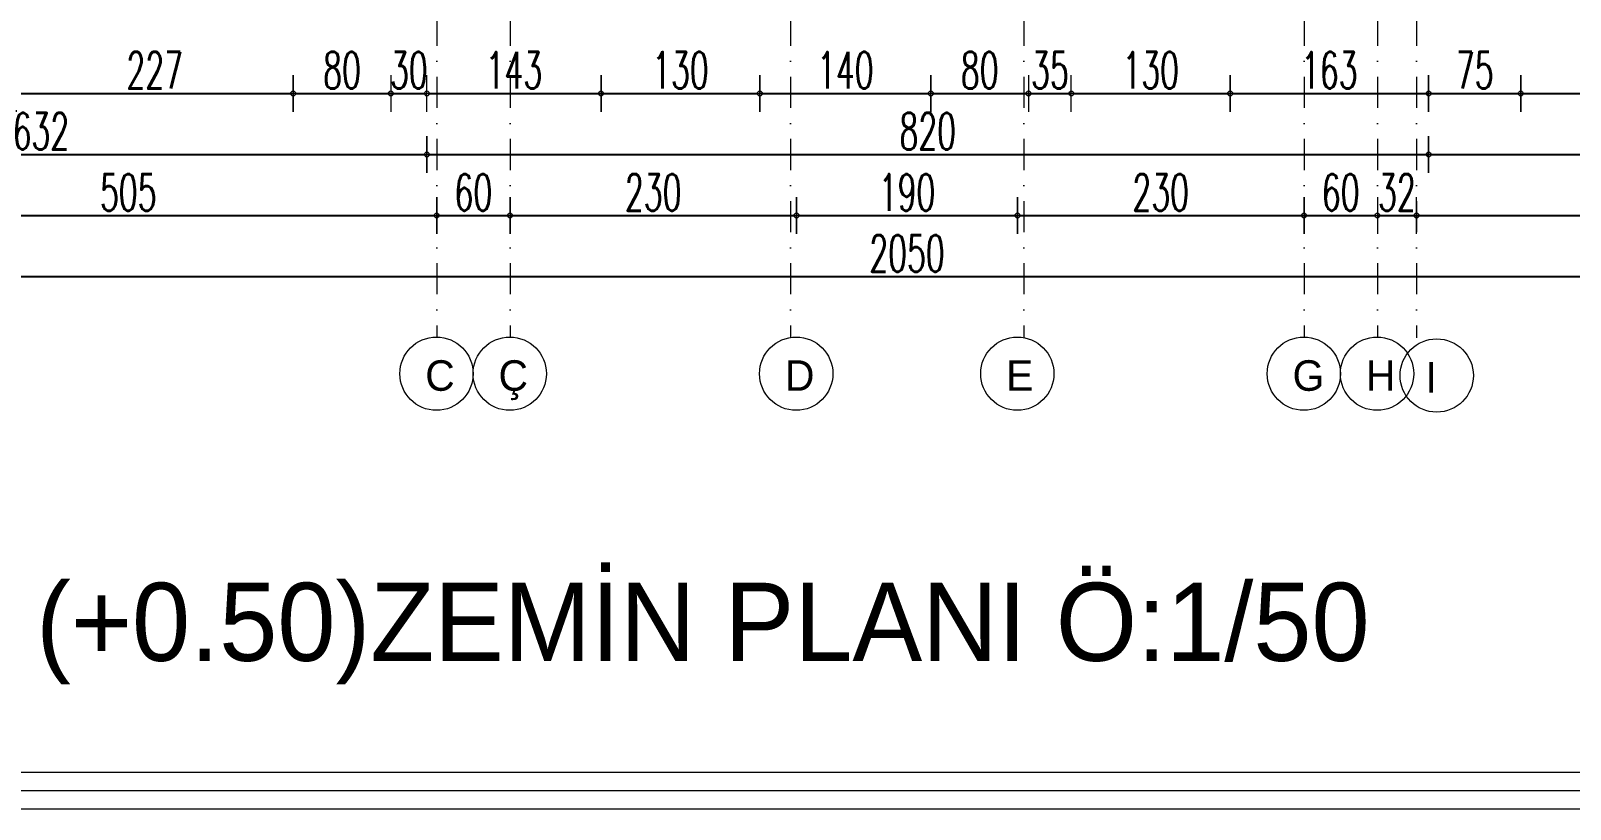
# Model space of a CAD drawing. Header units: millimetres. Extents: x -16104 to 67872, y -88009 to 12107.
# Drawn here: x 7697 to 8957, y -8330 to -7693 of the extents above; entities that cross this region are included whole.
import ezdxf

# ---------------------------------------------------------------- set-up
doc = ezdxf.new("R2010")
doc.units = ezdxf.units.MM
doc.linetypes.add('ACAD_ISO07W100', pattern=[3, 0, -3])
doc.linetypes.add('DASHDOTX2', pattern=[50.8, 25.4, -12.7, 0, -12.7])
doc.layers.get('0').update_dxf_attribs({"color": 241})
for name, color, linetype, lineweight in [('AKS', 1, 'ACAD_ISO07W100', 5), ('akslar', 144, 'Continuous', 20), ('c05', 32, 'Continuous', 13), ('duvar', 123, 'Continuous', 25), ('OLCU', 54, 'Continuous', 13)]:
    doc.layers.add(name, color=color, linetype=linetype, lineweight=lineweight)
doc.styles.add('DIM', font='Txttw.shx', dxfattribs={"width": 0.6})
doc.styles.add('ÖLÇÜ-50', font='comic.ttf', dxfattribs={"height": 12.5})
doc.dimstyles.new('50', dxfattribs={"dimscale": 0, "dimtxt": 30, "dimasz": 1, "dimexe": 0, "dimexo": 2, "dimgap": 4, "dimtad": 1, "dimdec": 0, "dimzin": 0, "dimdsep": 46, "dimtxsty": 'DIM', "dimblk1": 'DOT', "dimblk2": 'DOT', "dimsah": 1, "dimcen": 1.5, "dimdle": 3, "dimse1": 1, "dimse2": 1, "dimclrd": 256, "dimclre": 9, "dimclrt": 256, "dimadec": 0, "dimazin": 0, "dimtfac": 0.24, "dimtdec": 0, "dimtix": 1, "dimtmove": 2, "dimatfit": 3, "dimldrblk": 'DOT', "dimfxl": 0, "dimtolj": 1, "dimtzin": 15, "dimarcsym": 0})

# ---------------------------------------------------------------- blocks, each defined once
blk = doc.blocks.new('DOT')
for p, q in [((0, 15), (0, -15)), ((-2, 0), (0, 0)), ((2, 0), (0, 0))]:
    blk.add_line(p, q)
blk.add_circle((0, 0), 2)
blk = doc.blocks.new('*D8110')
at = {"layer": 'Defpoints', "color": 0, "transparency": 16777216}
for p in [(7685.6, -7694.1), (7912.1, -7694.1), (7912.1, -7744.1)]:
    blk.add_point(p, dxfattribs=at)
at = {"layer": 'OLCU', "lineweight": -2, "transparency": 16777216}
blk.add_line((7686.6, -7744.1), (7911.1, -7744.1), dxfattribs=at)
at = {"layer": 'OLCU', "lineweight": -2, "transparency": 16777216, "rotation": 180}
blk.add_blockref('DOT', (7685.6, -7744.1), dxfattribs=at)
at = {"layer": 'OLCU', "lineweight": -2, "transparency": 16777216}
blk.add_blockref('DOT', (7912.1, -7744.1), dxfattribs=at)
at = {"layer": 'OLCU', "transparency": 16777216, "insert": (7798.8, -7725.1), "char_height": 30, "attachment_point": 5, "style": 'DIM'}
blk.add_mtext('\\A1;227', dxfattribs=at)
blk = doc.blocks.new('*D8111')
at = {"layer": 'Defpoints', "color": 0, "transparency": 16777216}
for p in [(7912.1, -7694.1), (7992.1, -7694.1), (7992.1, -7744.1)]:
    blk.add_point(p, dxfattribs=at)
at = {"layer": 'OLCU', "lineweight": -2, "transparency": 16777216}
blk.add_line((7913.1, -7744.1), (7991.1, -7744.1), dxfattribs=at)
at = {"layer": 'OLCU', "lineweight": -2, "transparency": 16777216, "rotation": 180}
blk.add_blockref('DOT', (7912.1, -7744.1), dxfattribs=at)
at = {"layer": 'OLCU', "lineweight": -2, "transparency": 16777216}
blk.add_blockref('DOT', (7992.1, -7744.1), dxfattribs=at)
at = {"layer": 'OLCU', "transparency": 16777216, "insert": (7952.1, -7725.1), "char_height": 30, "attachment_point": 5, "style": 'DIM'}
blk.add_mtext('\\A1;80', dxfattribs=at)
blk = doc.blocks.new('*D8112')
at = {"layer": 'Defpoints', "color": 0, "transparency": 16777216}
for p in [(7992.1, -7694.1), (8021.6, -7694.1), (8021.6, -7744.1)]:
    blk.add_point(p, dxfattribs=at)
at = {"layer": 'OLCU', "lineweight": -2, "transparency": 16777216}
for p, q in [((7991.1, -7744.1), (7990.1, -7744.1)), ((7992.1, -7744.1), (8021.6, -7744.1)), ((8022.6, -7744.1), (8023.6, -7744.1))]:
    blk.add_line(p, q, dxfattribs=at)
blk.add_blockref('DOT', (7992.1, -7744.1), dxfattribs=at)
at = {"layer": 'OLCU', "lineweight": -2, "transparency": 16777216, "rotation": 180}
blk.add_blockref('DOT', (8021.6, -7744.1), dxfattribs=at)
at = {"layer": 'OLCU', "transparency": 16777216, "insert": (8006.8, -7725.1), "char_height": 30, "attachment_point": 5, "style": 'DIM'}
blk.add_mtext('\\A1;30', dxfattribs=at)
blk = doc.blocks.new('*D8113')
at = {"layer": 'Defpoints', "color": 0, "transparency": 16777216}
for p in [(8021.6, -7694.1), (8164.1, -7694.1), (8164.1, -7744.1)]:
    blk.add_point(p, dxfattribs=at)
at = {"layer": 'OLCU', "lineweight": -2, "transparency": 16777216}
blk.add_line((8022.6, -7744.1), (8163.1, -7744.1), dxfattribs=at)
at = {"layer": 'OLCU', "lineweight": -2, "transparency": 16777216, "rotation": 180}
blk.add_blockref('DOT', (8021.6, -7744.1), dxfattribs=at)
at = {"layer": 'OLCU', "lineweight": -2, "transparency": 16777216}
blk.add_blockref('DOT', (8164.1, -7744.1), dxfattribs=at)
at = {"layer": 'OLCU', "transparency": 16777216, "insert": (8092.8, -7725.1), "char_height": 30, "attachment_point": 5, "style": 'DIM'}
blk.add_mtext('\\A1;143', dxfattribs=at)
blk = doc.blocks.new('*D8114')
at = {"layer": 'Defpoints', "color": 0, "transparency": 16777216}
for p in [(8164.1, -7694.1), (8294.1, -7694.1), (8294.1, -7744.1)]:
    blk.add_point(p, dxfattribs=at)
at = {"layer": 'OLCU', "lineweight": -2, "transparency": 16777216}
blk.add_line((8165.1, -7744.1), (8293.1, -7744.1), dxfattribs=at)
at = {"layer": 'OLCU', "lineweight": -2, "transparency": 16777216, "rotation": 180}
blk.add_blockref('DOT', (8164.1, -7744.1), dxfattribs=at)
at = {"layer": 'OLCU', "lineweight": -2, "transparency": 16777216}
blk.add_blockref('DOT', (8294.1, -7744.1), dxfattribs=at)
at = {"layer": 'OLCU', "transparency": 16777216, "insert": (8229.1, -7725.1), "char_height": 30, "attachment_point": 5, "style": 'DIM'}
blk.add_mtext('\\A1;130', dxfattribs=at)
blk = doc.blocks.new('*D8115')
at = {"layer": 'Defpoints', "color": 0, "transparency": 16777216}
for p in [(8294.1, -7694.1), (8434.1, -7694.1), (8434.1, -7744.1)]:
    blk.add_point(p, dxfattribs=at)
at = {"layer": 'OLCU', "lineweight": -2, "transparency": 16777216}
blk.add_line((8295.1, -7744.1), (8433.1, -7744.1), dxfattribs=at)
at = {"layer": 'OLCU', "lineweight": -2, "transparency": 16777216, "rotation": 180}
blk.add_blockref('DOT', (8294.1, -7744.1), dxfattribs=at)
at = {"layer": 'OLCU', "lineweight": -2, "transparency": 16777216}
blk.add_blockref('DOT', (8434.1, -7744.1), dxfattribs=at)
at = {"layer": 'OLCU', "transparency": 16777216, "insert": (8364.1, -7725.1), "char_height": 30, "attachment_point": 5, "style": 'DIM'}
blk.add_mtext('\\A1;140', dxfattribs=at)
blk = doc.blocks.new('*D8116')
at = {"layer": 'Defpoints', "color": 0, "transparency": 16777216}
for p in [(8434.1, -7694.1), (8514.1, -7694.1), (8514.1, -7744.1)]:
    blk.add_point(p, dxfattribs=at)
at = {"layer": 'OLCU', "lineweight": -2, "transparency": 16777216}
blk.add_line((8435.1, -7744.1), (8513.1, -7744.1), dxfattribs=at)
at = {"layer": 'OLCU', "lineweight": -2, "transparency": 16777216, "rotation": 180}
blk.add_blockref('DOT', (8434.1, -7744.1), dxfattribs=at)
at = {"layer": 'OLCU', "lineweight": -2, "transparency": 16777216}
blk.add_blockref('DOT', (8514.1, -7744.1), dxfattribs=at)
at = {"layer": 'OLCU', "transparency": 16777216, "insert": (8474.1, -7725.1), "char_height": 30, "attachment_point": 5, "style": 'DIM'}
blk.add_mtext('\\A1;80', dxfattribs=at)
blk = doc.blocks.new('*D8117')
at = {"layer": 'Defpoints', "color": 0, "transparency": 16777216}
for p in [(8514.1, -7694.1), (8549.1, -7694.1), (8549.1, -7744.1)]:
    blk.add_point(p, dxfattribs=at)
at = {"layer": 'OLCU', "lineweight": -2, "transparency": 16777216}
for p, q in [((8513.1, -7744.1), (8512.1, -7744.1)), ((8514.1, -7744.1), (8549.1, -7744.1)), ((8550.1, -7744.1), (8551.1, -7744.1))]:
    blk.add_line(p, q, dxfattribs=at)
blk.add_blockref('DOT', (8514.1, -7744.1), dxfattribs=at)
at = {"layer": 'OLCU', "lineweight": -2, "transparency": 16777216, "rotation": 180}
blk.add_blockref('DOT', (8549.1, -7744.1), dxfattribs=at)
at = {"layer": 'OLCU', "transparency": 16777216, "insert": (8531.6, -7725.1), "char_height": 30, "attachment_point": 5, "style": 'DIM'}
blk.add_mtext('\\A1;35', dxfattribs=at)
blk = doc.blocks.new('*D8118')
at = {"layer": 'Defpoints', "color": 0, "transparency": 16777216}
for p in [(8549.1, -7694.1), (8679.1, -7694.1), (8679.1, -7744.1)]:
    blk.add_point(p, dxfattribs=at)
at = {"layer": 'OLCU', "lineweight": -2, "transparency": 16777216}
blk.add_line((8550.1, -7744.1), (8678.1, -7744.1), dxfattribs=at)
at = {"layer": 'OLCU', "lineweight": -2, "transparency": 16777216, "rotation": 180}
blk.add_blockref('DOT', (8549.1, -7744.1), dxfattribs=at)
at = {"layer": 'OLCU', "lineweight": -2, "transparency": 16777216}
blk.add_blockref('DOT', (8679.1, -7744.1), dxfattribs=at)
at = {"layer": 'OLCU', "transparency": 16777216, "insert": (8614.1, -7725.1), "char_height": 30, "attachment_point": 5, "style": 'DIM'}
blk.add_mtext('\\A1;130', dxfattribs=at)
blk = doc.blocks.new('*D8119')
at = {"layer": 'Defpoints', "color": 0, "transparency": 16777216}
for p in [(8679.1, -7694.1), (8841.6, -7694.1), (8841.6, -7744.1)]:
    blk.add_point(p, dxfattribs=at)
at = {"layer": 'OLCU', "lineweight": -2, "transparency": 16777216}
blk.add_line((8680.1, -7744.1), (8840.6, -7744.1), dxfattribs=at)
at = {"layer": 'OLCU', "lineweight": -2, "transparency": 16777216, "rotation": 180}
blk.add_blockref('DOT', (8679.1, -7744.1), dxfattribs=at)
at = {"layer": 'OLCU', "lineweight": -2, "transparency": 16777216}
blk.add_blockref('DOT', (8841.6, -7744.1), dxfattribs=at)
at = {"layer": 'OLCU', "transparency": 16777216, "insert": (8760.3, -7725.1), "char_height": 30, "attachment_point": 5, "style": 'DIM'}
blk.add_mtext('\\A1;163', dxfattribs=at)
blk = doc.blocks.new('*D8120')
at = {"layer": 'Defpoints', "color": 0, "transparency": 16777216}
for p in [(8841.6, -7694.1), (8917, -7694.1), (8917, -7744.1)]:
    blk.add_point(p, dxfattribs=at)
at = {"layer": 'OLCU', "lineweight": -2, "transparency": 16777216}
blk.add_line((8842.6, -7744.1), (8916, -7744.1), dxfattribs=at)
at = {"layer": 'OLCU', "lineweight": -2, "transparency": 16777216, "rotation": 180}
blk.add_blockref('DOT', (8841.6, -7744.1), dxfattribs=at)
at = {"layer": 'OLCU', "lineweight": -2, "transparency": 16777216}
blk.add_blockref('DOT', (8917, -7744.1), dxfattribs=at)
at = {"layer": 'OLCU', "transparency": 16777216, "insert": (8879.3, -7725.1), "char_height": 30, "attachment_point": 5, "style": 'DIM'}
blk.add_mtext('\\A1;75', dxfattribs=at)
blk = doc.blocks.new('*D8121')
at = {"layer": 'Defpoints', "color": 0, "transparency": 16777216}
for p in [(8917, -7694.1), (9143.6, -7694.1), (9143.6, -7744.1)]:
    blk.add_point(p, dxfattribs=at)
at = {"layer": 'OLCU', "lineweight": -2, "transparency": 16777216}
blk.add_line((8918, -7744.1), (9142.6, -7744.1), dxfattribs=at)
at = {"layer": 'OLCU', "lineweight": -2, "transparency": 16777216, "rotation": 180}
blk.add_blockref('DOT', (8917, -7744.1), dxfattribs=at)
at = {"layer": 'OLCU', "lineweight": -2, "transparency": 16777216}
blk.add_blockref('DOT', (9143.6, -7744.1), dxfattribs=at)
at = {"layer": 'OLCU', "transparency": 16777216, "insert": (9030.3, -7725.1), "char_height": 30, "attachment_point": 5, "style": 'DIM'}
blk.add_mtext('\\A1;227', dxfattribs=at)
blk = doc.blocks.new('*D8124')
at = {"layer": 'Defpoints', "color": 0, "transparency": 16777216}
for p in [(7389.6, -7759.1), (8021.6, -7759.1), (8021.6, -7794.1)]:
    blk.add_point(p, dxfattribs=at)
at = {"layer": 'OLCU', "lineweight": -2, "transparency": 16777216}
blk.add_line((7390.6, -7794.1), (8020.6, -7794.1), dxfattribs=at)
at = {"layer": 'OLCU', "lineweight": -2, "transparency": 16777216, "rotation": 180}
blk.add_blockref('DOT', (7389.6, -7794.1), dxfattribs=at)
at = {"layer": 'OLCU', "lineweight": -2, "transparency": 16777216}
blk.add_blockref('DOT', (8021.6, -7794.1), dxfattribs=at)
at = {"layer": 'OLCU', "transparency": 16777216, "insert": (7705.6, -7775.1), "char_height": 30, "attachment_point": 5, "style": 'DIM'}
blk.add_mtext('\\A1;632', dxfattribs=at)
blk = doc.blocks.new('*D8125')
at = {"layer": 'Defpoints', "color": 0, "transparency": 16777216}
for p in [(8021.6, -7759.1), (8841.6, -7759.1), (8841.6, -7794.1)]:
    blk.add_point(p, dxfattribs=at)
at = {"layer": 'OLCU', "lineweight": -2, "transparency": 16777216}
blk.add_line((8022.6, -7794.1), (8840.6, -7794.1), dxfattribs=at)
at = {"layer": 'OLCU', "lineweight": -2, "transparency": 16777216, "rotation": 180}
blk.add_blockref('DOT', (8021.6, -7794.1), dxfattribs=at)
at = {"layer": 'OLCU', "lineweight": -2, "transparency": 16777216}
blk.add_blockref('DOT', (8841.6, -7794.1), dxfattribs=at)
at = {"layer": 'OLCU', "transparency": 16777216, "insert": (8431.6, -7775.1), "char_height": 30, "attachment_point": 5, "style": 'DIM'}
blk.add_mtext('\\A1;820', dxfattribs=at)
blk = doc.blocks.new('*D8126')
at = {"layer": 'Defpoints', "color": 0, "transparency": 16777216}
for p in [(8841.6, -7759.1), (9439.6, -7759.1), (9439.6, -7794.1)]:
    blk.add_point(p, dxfattribs=at)
at = {"layer": 'OLCU', "lineweight": -2, "transparency": 16777216}
blk.add_line((8842.6, -7794.1), (9438.6, -7794.1), dxfattribs=at)
at = {"layer": 'OLCU', "lineweight": -2, "transparency": 16777216, "rotation": 180}
blk.add_blockref('DOT', (8841.6, -7794.1), dxfattribs=at)
at = {"layer": 'OLCU', "lineweight": -2, "transparency": 16777216}
blk.add_blockref('DOT', (9439.6, -7794.1), dxfattribs=at)
at = {"layer": 'OLCU', "transparency": 16777216, "insert": (9140.6, -7775.1), "char_height": 30, "attachment_point": 5, "style": 'DIM'}
blk.add_mtext('\\A1;598', dxfattribs=at)
blk = doc.blocks.new('*D8129')
at = {"layer": 'Defpoints', "color": 0, "transparency": 16777216}
for p in [(7524.6, -7844.1), (8029.6, -7844.1), (8029.6, -7844.1)]:
    blk.add_point(p, dxfattribs=at)
at = {"layer": 'OLCU', "lineweight": -2, "transparency": 16777216}
blk.add_line((7525.6, -7844.1), (8028.6, -7844.1), dxfattribs=at)
at = {"layer": 'OLCU', "lineweight": -2, "transparency": 16777216, "rotation": 180}
blk.add_blockref('DOT', (7524.6, -7844.1), dxfattribs=at)
at = {"layer": 'OLCU', "lineweight": -2, "transparency": 16777216}
blk.add_blockref('DOT', (8029.6, -7844.1), dxfattribs=at)
at = {"layer": 'OLCU', "transparency": 16777216, "insert": (7777.1, -7825.1), "char_height": 30, "attachment_point": 5, "style": 'DIM'}
blk.add_mtext('\\A1;505', dxfattribs=at)
blk = doc.blocks.new('*D8130')
at = {"layer": 'Defpoints', "color": 0, "transparency": 16777216}
for p in [(8029.6, -7844.1), (8089.6, -7844.1), (8089.6, -7844.1)]:
    blk.add_point(p, dxfattribs=at)
at = {"layer": 'OLCU', "lineweight": -2, "transparency": 16777216}
blk.add_line((8030.6, -7844.1), (8088.6, -7844.1), dxfattribs=at)
at = {"layer": 'OLCU', "lineweight": -2, "transparency": 16777216, "rotation": 180}
blk.add_blockref('DOT', (8029.6, -7844.1), dxfattribs=at)
at = {"layer": 'OLCU', "lineweight": -2, "transparency": 16777216}
blk.add_blockref('DOT', (8089.6, -7844.1), dxfattribs=at)
at = {"layer": 'OLCU', "transparency": 16777216, "insert": (8059.6, -7825.1), "char_height": 30, "attachment_point": 5, "style": 'DIM'}
blk.add_mtext('\\A1;60', dxfattribs=at)
blk = doc.blocks.new('*D8131')
at = {"layer": 'Defpoints', "color": 0, "transparency": 16777216}
for p in [(8089.6, -7844.1), (8324.1, -7844.1), (8324.1, -7844.1)]:
    blk.add_point(p, dxfattribs=at)
at = {"layer": 'OLCU', "lineweight": -2, "transparency": 16777216}
blk.add_line((8090.6, -7844.1), (8323.1, -7844.1), dxfattribs=at)
at = {"layer": 'OLCU', "lineweight": -2, "transparency": 16777216, "rotation": 180}
blk.add_blockref('DOT', (8089.6, -7844.1), dxfattribs=at)
at = {"layer": 'OLCU', "lineweight": -2, "transparency": 16777216}
blk.add_blockref('DOT', (8324.1, -7844.1), dxfattribs=at)
at = {"layer": 'OLCU', "transparency": 16777216, "insert": (8206.8, -7825.1), "char_height": 30, "attachment_point": 5, "style": 'DIM'}
blk.add_mtext('\\A1;230', dxfattribs=at)
blk = doc.blocks.new('*D8132')
at = {"layer": 'Defpoints', "color": 0, "transparency": 16777216}
for p in [(8505.1, -7844.1), (8739.6, -7844.1), (8739.6, -7844.1)]:
    blk.add_point(p, dxfattribs=at)
at = {"layer": 'OLCU', "lineweight": -2, "transparency": 16777216}
blk.add_line((8506.1, -7844.1), (8738.6, -7844.1), dxfattribs=at)
at = {"layer": 'OLCU', "lineweight": -2, "transparency": 16777216, "rotation": 180}
blk.add_blockref('DOT', (8505.1, -7844.1), dxfattribs=at)
at = {"layer": 'OLCU', "lineweight": -2, "transparency": 16777216}
blk.add_blockref('DOT', (8739.6, -7844.1), dxfattribs=at)
at = {"layer": 'OLCU', "transparency": 16777216, "insert": (8622.3, -7825.1), "char_height": 30, "attachment_point": 5, "style": 'DIM'}
blk.add_mtext('\\A1;230', dxfattribs=at)
blk = doc.blocks.new('*D8133')
at = {"layer": 'Defpoints', "color": 0, "transparency": 16777216}
for p in [(8739.6, -7844.1), (8799.6, -7844.1), (8799.6, -7844.1)]:
    blk.add_point(p, dxfattribs=at)
at = {"layer": 'OLCU', "lineweight": -2, "transparency": 16777216}
blk.add_line((8740.6, -7844.1), (8798.6, -7844.1), dxfattribs=at)
at = {"layer": 'OLCU', "lineweight": -2, "transparency": 16777216, "rotation": 180}
blk.add_blockref('DOT', (8739.6, -7844.1), dxfattribs=at)
at = {"layer": 'OLCU', "lineweight": -2, "transparency": 16777216}
blk.add_blockref('DOT', (8799.6, -7844.1), dxfattribs=at)
at = {"layer": 'OLCU', "transparency": 16777216, "insert": (8769.6, -7825.1), "char_height": 30, "attachment_point": 5, "style": 'DIM'}
blk.add_mtext('\\A1;60', dxfattribs=at)
blk = doc.blocks.new('*D8134')
at = {"layer": 'Defpoints', "color": 0, "transparency": 16777216}
for p in [(8799.6, -7844.1), (8831.6, -7844.1), (8831.6, -7844.1)]:
    blk.add_point(p, dxfattribs=at)
at = {"layer": 'OLCU', "lineweight": -2, "transparency": 16777216}
for p, q in [((8798.6, -7844.1), (8797.6, -7844.1)), ((8799.6, -7844.1), (8831.6, -7844.1)), ((8832.6, -7844.1), (8833.6, -7844.1))]:
    blk.add_line(p, q, dxfattribs=at)
blk.add_blockref('DOT', (8799.6, -7844.1), dxfattribs=at)
at = {"layer": 'OLCU', "lineweight": -2, "transparency": 16777216, "rotation": 180}
blk.add_blockref('DOT', (8831.6, -7844.1), dxfattribs=at)
at = {"layer": 'OLCU', "transparency": 16777216, "insert": (8815.6, -7825.1), "char_height": 30, "attachment_point": 5, "style": 'DIM'}
blk.add_mtext('\\A1;32', dxfattribs=at)
blk = doc.blocks.new('*D8135')
at = {"layer": 'Defpoints', "color": 0, "transparency": 16777216}
for p in [(8831.6, -7844.1), (9269.6, -7844.1), (9269.6, -7844.1)]:
    blk.add_point(p, dxfattribs=at)
at = {"layer": 'OLCU', "lineweight": -2, "transparency": 16777216}
blk.add_line((8832.6, -7844.1), (9268.6, -7844.1), dxfattribs=at)
at = {"layer": 'OLCU', "lineweight": -2, "transparency": 16777216, "rotation": 180}
blk.add_blockref('DOT', (8831.6, -7844.1), dxfattribs=at)
at = {"layer": 'OLCU', "lineweight": -2, "transparency": 16777216}
blk.add_blockref('DOT', (9269.6, -7844.1), dxfattribs=at)
at = {"layer": 'OLCU', "transparency": 16777216, "insert": (9050.6, -7825.1), "char_height": 30, "attachment_point": 5, "style": 'DIM'}
blk.add_mtext('\\A1;438', dxfattribs=at)
blk = doc.blocks.new('*D8138')
at = {"layer": 'Defpoints', "color": 0, "transparency": 16777216}
for p in [(7389.6, -7859.1), (9439.6, -7859.1), (9439.6, -7894.1)]:
    blk.add_point(p, dxfattribs=at)
at = {"layer": 'OLCU', "lineweight": -2, "transparency": 16777216}
blk.add_line((7390.6, -7894.1), (9438.6, -7894.1), dxfattribs=at)
at = {"layer": 'OLCU', "lineweight": -2, "transparency": 16777216, "rotation": 180}
blk.add_blockref('DOT', (7389.6, -7894.1), dxfattribs=at)
at = {"layer": 'OLCU', "lineweight": -2, "transparency": 16777216}
blk.add_blockref('DOT', (9439.6, -7894.1), dxfattribs=at)
at = {"layer": 'OLCU', "transparency": 16777216, "insert": (8414.6, -7875.1), "char_height": 30, "attachment_point": 5, "style": 'DIM'}
blk.add_mtext('\\A1;2050', dxfattribs=at)
blk = doc.blocks.new('*D8231')
at = {"layer": 'Defpoints', "color": 0, "transparency": 16777216}
for p in [(8324.1, -7844.1), (8505.1, -7844.1), (8505.1, -7844.1)]:
    blk.add_point(p, dxfattribs=at)
at = {"layer": 'OLCU', "lineweight": -2, "transparency": 16777216}
blk.add_line((8325.1, -7844.1), (8504.1, -7844.1), dxfattribs=at)
at = {"layer": 'OLCU', "lineweight": -2, "transparency": 16777216, "rotation": 180}
blk.add_blockref('DOT', (8324.1, -7844.1), dxfattribs=at)
at = {"layer": 'OLCU', "lineweight": -2, "transparency": 16777216}
blk.add_blockref('DOT', (8505.1, -7844.1), dxfattribs=at)
at = {"layer": 'OLCU', "transparency": 16777216, "insert": (8414.6, -7825.1), "char_height": 30, "attachment_point": 5, "style": 'DIM'}
blk.add_mtext('\\A1;190', dxfattribs=at)

msp = doc.modelspace()

# ---------------------------------------------------------------- linework, layer by layer
at = {"layer": 'AKS', "linetype": 'ByBlock'}
for centre in [(8029.4, -7973.6), (8089.4, -7973.6), (8323.9, -7973.6), (8504.9, -7973.6), (8739.4, -7973.6), (8799.4, -7973.6), (8848.2, -7975.1)]:
    msp.add_circle(centre, 30, dxfattribs=at)
at = {"layer": 'akslar', "linetype": 'DASHDOTX2'}
for p, q in [((8029.6, -5134.6), (8029.6, -7944.1)), ((8089.6, -5134.6), (8089.6, -7944.1)), ((8319.1, -5134.6), (8319.1, -7944.1)), ((8510.1, -5134.6), (8510.1, -7944.1)), ((8739.6, -5134.6), (8739.6, -7944.1)), ((8799.6, -5134.6), (8799.6, -7944.1)), ((8831.6, -5134.6), (8831.6, -7944.1))]:
    msp.add_line(p, q, dxfattribs=at)
at = {"layer": 'c05'}
for points in [[(10230.1, -8120), (10230.1, -8330.3), (6699.9, -8330.3), (6699.9, -4952.5), (10230.1, -4952.5), (10230.1, -6808.6)], [(10215.1, -8120), (10215.1, -8315.3), (6714.9, -8315.3), (6714.9, -4967.5), (10215.1, -4967.5), (10215.1, -6808.6)], [(10200.1, -8120), (10200.1, -8300.3), (6729.9, -8300.3), (6729.9, -4982.5), (10200.1, -4982.5), (10200.1, -6808.6)]]:
    msp.add_lwpolyline(points, dxfattribs=at)

# ---------------------------------------------------------------- texts
at = {"layer": 'AKS', "char_height": 25, "width": 35.659, "attachment_point": 1}
for s, insert in [('C', (8020.2, -7962.6)), ('Ç', (8080.2, -7962.6)), ('D', (8314.7, -7962.6)), ('E', (8495.7, -7962.6)), ('G', (8730.2, -7962.6)), ('H', (8790.2, -7962.6)), ('I', (8839, -7964.1))]:
    msp.add_mtext(s, dxfattribs=dict(at, insert=insert))
at = {"layer": 'duvar', "style": 'ÖLÇÜ-50'}
msp.add_text('(+0.50)ZEMİN PLANI Ö:1/50', height=64, dxfattribs=at).set_placement((7701.7, -8208.8))

# ---------------------------------------------------------------- dimensions: what is measured, and where the dimension line sits
at = {"layer": 'OLCU'}
for base, p1, p2, picture, middle in [((7912.0959038, -7744.0601116), (7685.5959038, -7694.0601116), (7912.0959038, -7694.0601116), '*D8110', (7798.8459038, -7725.0601116)), ((7992.1, -7744.1), (7912.1, -7694.1), (7992.1, -7694.1), '*D8111', (7952.1, -7725.1)), ((8021.5959038, -7744.0601116), (7992.0959038, -7694.0601116), (8021.5959038, -7694.0601116), '*D8112', (8006.8459038, -7725.0601116)), ((8164.0959038, -7744.0601116), (8021.5959038, -7694.0601116), (8164.0959038, -7694.0601116), '*D8113', (8092.8459038, -7725.0601116)), ((8294.1, -7744.1), (8164.1, -7694.1), (8294.1, -7694.1), '*D8114', (8229.1, -7725.1)), ((8434.1, -7744.1), (8294.1, -7694.1), (8434.1, -7694.1), '*D8115', (8364.1, -7725.1)), ((8514.1, -7744.1), (8434.1, -7694.1), (8514.1, -7694.1), '*D8116', (8474.1, -7725.1)), ((8549.1, -7744.1), (8514.1, -7694.1), (8549.1, -7694.1), '*D8117', (8531.6, -7725.1)), ((8679.1, -7744.1), (8549.1, -7694.1), (8679.1, -7694.1), '*D8118', (8614.1, -7725.1)), ((8841.5959038, -7744.0601116), (8679.0959038, -7694.0601116), (8841.5959038, -7694.0601116), '*D8119', (8760.3459038, -7725.0601116)), ((8917, -7744.1), (8841.6, -7694.1), (8917, -7694.1), '*D8120', (8879.3, -7725.1)), ((9143.6, -7744.1), (8917, -7694.1), (9143.6, -7694.1), '*D8121', (9030.3, -7725.1)), ((8021.6, -7794.1), (7389.6, -7759.1), (8021.6, -7759.1), '*D8124', (7705.6, -7775.1)), ((8841.6, -7794.1), (8021.6, -7759.1), (8841.6, -7759.1), '*D8125', (8431.6, -7775.1)), ((9439.6, -7794.1), (8841.6, -7759.1), (9439.6, -7759.1), '*D8126', (9140.6, -7775.1)), ((8029.6, -7844.1), (7524.6, -7844.1), (8029.6, -7844.1), '*D8129', (7777.1, -7825.1)), ((8089.6, -7844.1), (8029.6, -7844.1), (8089.6, -7844.1), '*D8130', (8059.6, -7825.1)), ((8799.6, -7844.1), (8739.6, -7844.1), (8799.6, -7844.1), '*D8133', (8769.6, -7825.1)), ((8831.6, -7844.1), (8799.6, -7844.1), (8831.6, -7844.1), '*D8134', (8815.6, -7825.1)), ((9269.6, -7844.1), (8831.6, -7844.1), (9269.6, -7844.1), '*D8135', (9050.6, -7825.1)), ((9439.6, -7894.1), (7389.6, -7859.1), (9439.6, -7859.1), '*D8138', (8414.6, -7875.1))]:
    dim = msp.add_linear_dim(base=base, p1=p1, p2=p2, dimstyle='50', override={"dimscale": 1}, dxfattribs=at)
    dim.commit()
    dim.dimension.update_dxf_attribs({"geometry": picture, "text_midpoint": middle})
for base, p1, p2, picture, middle in [((8324.1, -7844.1), (8089.6, -7844.1), (8324.1, -7844.1), '*D8131', (8206.8, -7825.1)), ((8739.6, -7844.1), (8505.1, -7844.1), (8739.6, -7844.1), '*D8132', (8622.3, -7825.1))]:
    dim = msp.add_linear_dim(base=base, p1=p1, p2=p2, text='230', dimstyle='50', override={"dimscale": 1}, dxfattribs=at)
    dim.commit()
    dim.dimension.update_dxf_attribs({"geometry": picture, "text_midpoint": middle})
dim = msp.add_aligned_dim(p1=(8324.1, -7844.1), p2=(8505.1, -7844.1), distance=0, text='190', dimstyle='50', override={"dimscale": 1}, dxfattribs=at)
dim.commit()
dim.dimension.update_dxf_attribs({"geometry": '*D8231', "text_midpoint": (8414.6, -7825.1)})

doc.saveas('drawing.dxf')
